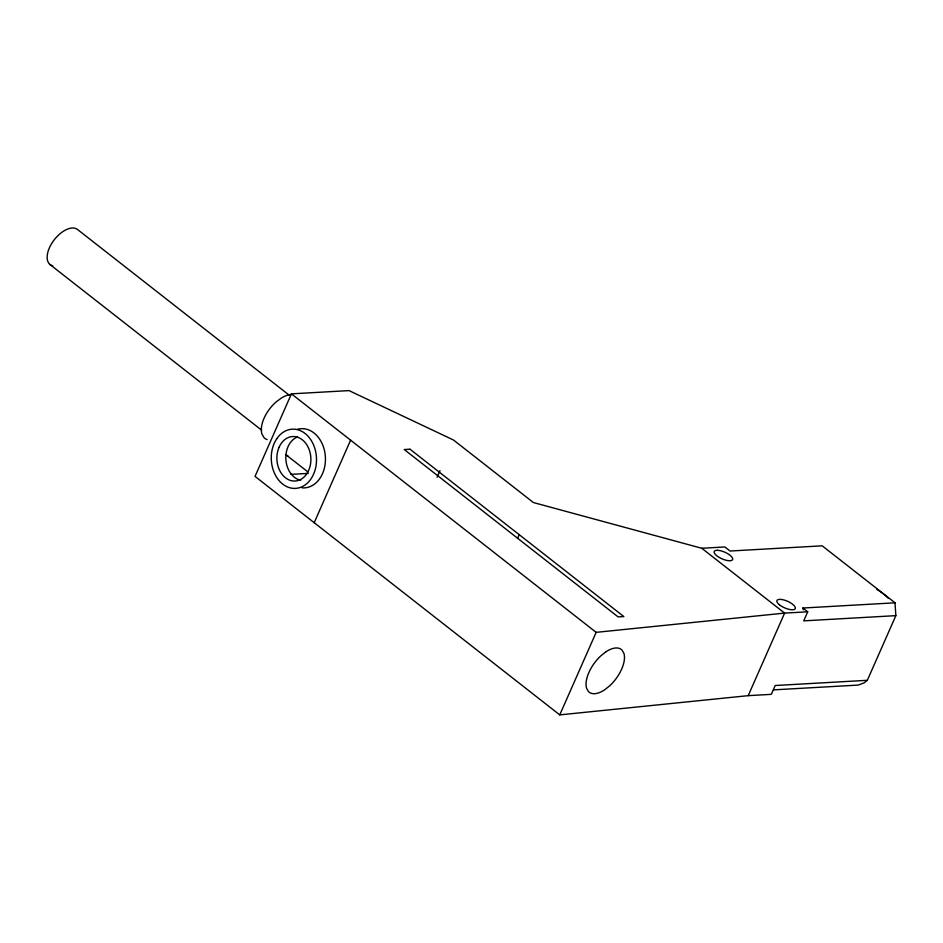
<?xml version="1.0" encoding="UTF-8"?>
<svg xmlns="http://www.w3.org/2000/svg" width="943" height="943" viewBox="0 0 943 943"><rect width="100%" height="100%" fill="white"/><g stroke="black" fill="none" stroke-linecap="round" stroke-linejoin="round"><path stroke-width="1.41" d="M291.434 393.856L255.034 476.392L559.753 714.888L748.212 695.651L771.303 694.343L775.205 685.514L867.336 680.304L895.85 615.649L895.013 602.813L822.19 545.82L730.059 551.03L724.872 546.964L701.781 548.272L533.384 502.536L453.5 440.016L349.016 390.602L291.434 393.856L596.153 632.352L784.611 613.103L807.715 611.807L803.719 620.859L895.85 615.649M314.196 522.705L350.607 440.169M437.069 477.299L440.004 470.64M517.53 538.488L519.287 534.492M559.753 714.888L596.153 632.352M748.212 695.651L784.611 613.103L701.781 548.272M867.336 680.304L864.201 682.815L858.248 685.078L773.437 689.875M291.022 474.364L308.29 473.386M803.306 609.767L802.882 608.023L895.013 602.813M802.882 608.023L807.715 611.807M289.407 395.329L77.656 229.609A22.278 11.988 -52 0 0 52.832 241.714A22.278 11.988 -52 0 0 52.761 265.843M49.896 264.464L261.647 430.185M285.823 454.656L307.854 471.889M876.931 589.446A33.418 12.035 23.8 0 1 888.424 598.44M297.623 429.242A29.657 22.608 86.8 0 1 325.335 456.223A29.657 22.608 86.8 0 1 302.125 487.861M287.827 455.799A26.734 14.381 -52 0 1 285.599 454.597M300.723 480.282A22.278 16.986 86.8 0 1 285.906 459.948A22.278 16.986 86.8 0 1 297.234 437.033M267.117 439.591A26.734 14.381 -52 0 1 263.957 437.54L261.977 434.122A26.734 14.381 -52 0 1 276.216 401.836L281.391 398.017A26.734 14.381 -52 0 1 291.375 394.469M605.783 651.908L600.797 655.88A26.722 13.332 -53.4 0 0 586.558 688.154L588.349 691.431A26.793 13.367 -53.4 0 0 604.734 689.757L609.732 685.785A26.722 13.332 -53.4 0 0 623.971 653.511L622.168 650.234A26.793 13.367 -53.4 0 0 605.783 651.908M717.599 550.299L715.914 550.406A10.031 3.607 23.8 0 0 721.607 558.669A10.031 3.607 23.8 0 0 732.44 557.961A10.031 3.607 23.8 0 0 717.599 550.299M410.028 449.222L404.264 449.54L618.078 616.887L623.842 616.569L410.028 449.222M779.319 604.699A10.031 3.607 23.8 0 0 794.973 609.013A10.031 3.607 23.8 0 0 783.928 599.972A10.031 3.607 23.8 0 0 779.319 604.699M279.093 447.206A22.278 16.986 86.8 0 0 294.027 481.048A22.278 16.986 86.8 0 0 308.55 448.102A22.278 16.986 86.8 0 0 279.093 447.206M276.747 438.754A29.657 22.608 86.8 0 0 289.666 487.72A29.657 22.608 86.8 0 0 315.257 449.882A29.657 22.608 86.8 0 0 276.747 438.754"/></g></svg>
